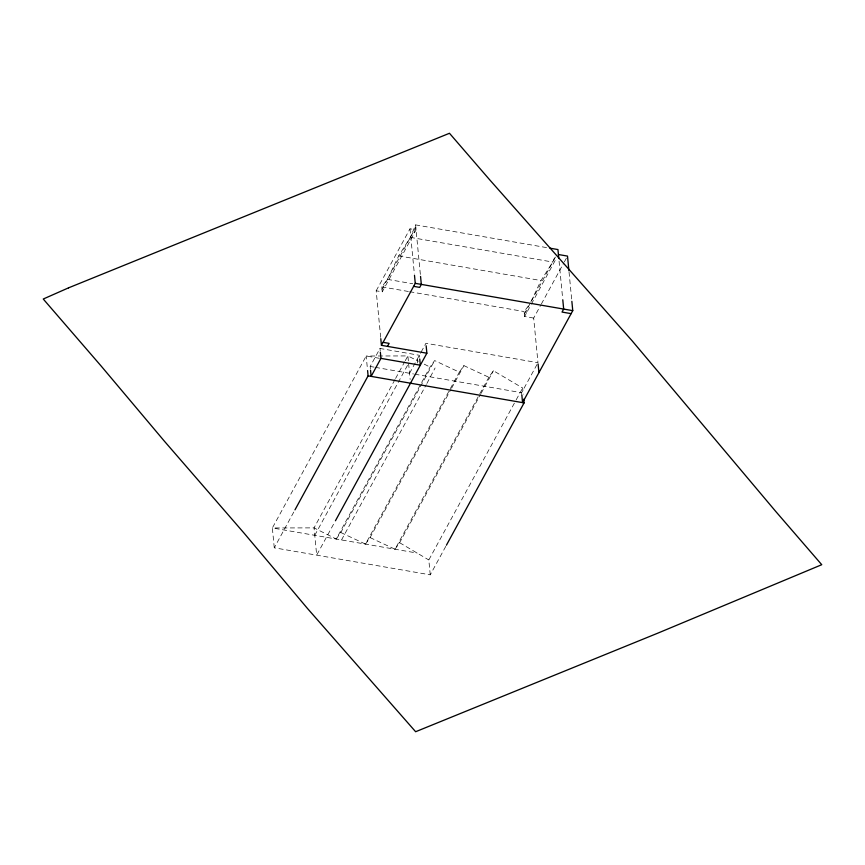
<?xml version="1.0" encoding="UTF-8"?>
<svg xmlns="http://www.w3.org/2000/svg" width="865" height="865" viewBox="0 0 865 865"><rect width="100%" height="100%" fill="white"/><g stroke="black" fill="none" stroke-linecap="round" stroke-linejoin="round"><path stroke-width="0.65" stroke-dasharray="4.33 3.24" d="M380.676 337.35L376.189 290.791L382.243 291.84L381.768 286.877L387.466 279.363L398.679 255.889L410.378 237.367L415.589 224.889L548.626 247.952M530.937 301.68L541.036 280.552L552.724 262.041L555.103 256.364M376.189 290.791L410.01 228.803L416.065 229.852L382.243 291.84M382.006 289.353L415.827 227.376M370.415 368.933L370.177 366.457L379.995 348.465L419.374 355.288L419.611 357.764M445.778 546.366L430.251 574.836L274.27 547.804L294.976 509.853M394.937 379.638L314.049 527.877L316.677 555.146L334.787 521.952M395.586 378.459L404.647 361.851M405.285 360.673L407.88 355.926L418.379 361.213M314.763 535.316L407.945 364.554M409.545 373.28L420.563 353.104M421.158 352.012L425.915 343.286L537.976 362.705L533.683 318.082L540.701 305.215M274.27 547.804L272.356 527.964L314.049 527.877L336.215 539.036L420.985 383.682M421.633 382.492L430.046 367.084L434.63 360.564L459.326 372.155L463.91 365.636L488.855 377.27L493.439 370.75L522.655 388.007L523.249 394.202M336.215 539.036L340.799 532.516L434.63 360.564M341.513 539.955L426.294 384.601M426.932 383.411L435.095 367.96M340.799 532.516L365.495 544.107L459.326 372.155M365.495 544.107L370.079 537.587L450.968 389.347M451.617 388.169L463.91 365.636M370.079 537.587L395.024 549.221L488.855 377.27M395.024 549.221L399.608 542.701L480.497 394.472M481.145 393.283L493.439 370.75M524.363 314.027L555.914 256.202M533.683 318.082L524.601 316.504L530.688 305.345M531.326 304.177L556.152 258.689M541.339 304.048L563.677 263.111M564.315 261.944L567.505 256.094M430.251 574.836L428.813 559.958L515.529 401.046M516.178 399.857L522.655 388.007M521.855 395.175L521.617 392.699L537.976 362.705M524.601 316.504L524.114 311.541L529.812 304.026M410.378 237.367L552.724 262.041M398.679 255.889L541.036 280.552M387.466 279.363L412.735 283.742M381.768 286.877L408.377 291.483M409.707 291.721L524.114 311.541M379.443 358.315L366.187 356.012L272.356 527.964L417.135 553.059M370.177 366.457L374.113 367.138M375.421 367.365L413.502 373.961M414.822 374.199L521.617 392.699M424.218 364.143L430.046 367.084M399.608 542.701L428.813 559.958M569.04 272.064L571.733 300.004M559.06 261.176L562.65 298.425M525.996 311.022L526.234 313.508M415.589 224.889L420.422 275.092M414.194 230.371L414.432 232.847M410.01 228.803L414.367 274.043M417.19 359.289L417.546 363.008M408.356 360.889L407.88 355.926L366.187 356.012L367.463 369.236M408.594 363.365L410.151 379.476M379.995 348.465L380.232 350.941"/><path stroke-width="1.3" d="M426.153 345.773L426.867 353.212L381.443 345.33L415.265 283.352L414.497 275.373M294.976 509.853L368.101 375.853L367.593 370.566M380.351 352.185L380.946 358.38L371.128 376.372L370.534 370.177M387.498 346.389L389.131 343.383L383.076 342.335M335.436 520.762L426.867 353.212M571.862 301.334L572.76 310.643L522.568 402.614L521.855 395.175M446.427 545.188L524.082 402.885L523.725 399.165M549.956 248.179L557.947 249.563L558.801 258.516M558.422 254.515L567.505 256.094L568.921 270.734M415.265 283.352L572.76 310.643M413.621 286.347L419.687 287.396L421.32 284.401L420.552 276.422M571.127 313.638L562.034 312.07L563.677 309.065L562.78 299.755M380.946 358.38L420.325 365.203L419.73 359.007M368.101 375.853L524.082 402.885M538.095 363.949L538.938 372.631M380.795 338.68L381.443 345.33M68.519 287.861L43.25 299.02L101.054 365.927L164.393 441.182L244.179 533.262L307.518 608.517L415.632 731.725L658.254 632.975L821.75 564.704L775.591 511.269L632.174 340.864L489.655 179.769L449.476 133.275L68.519 287.861"/></g></svg>
